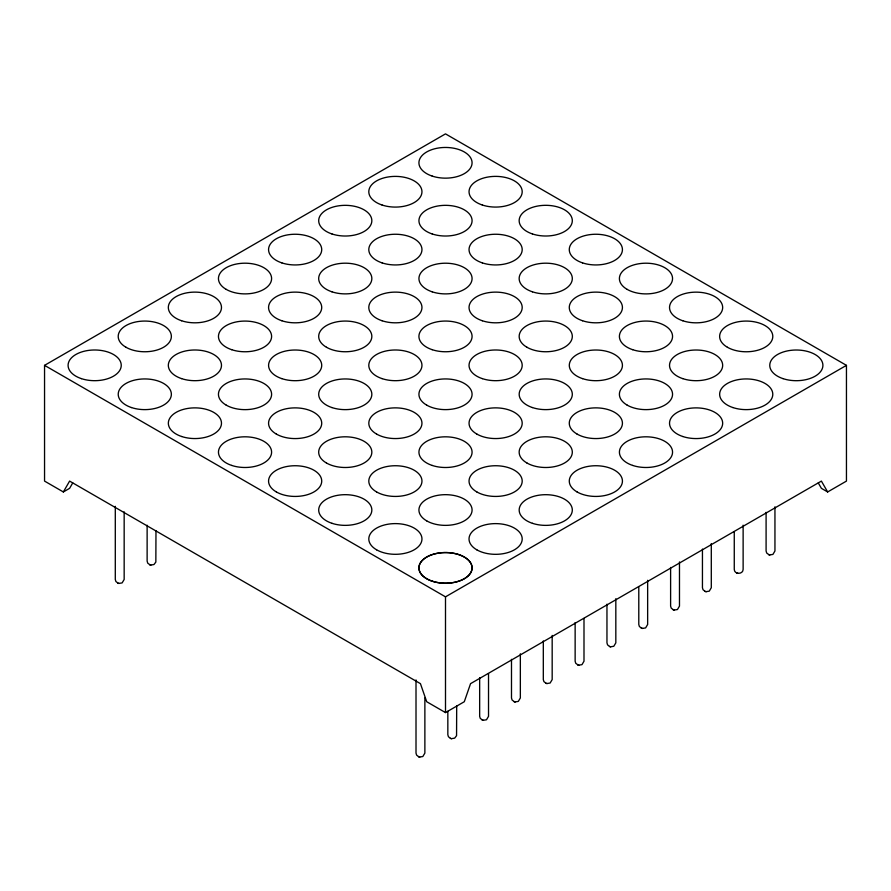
<?xml version="1.0" encoding="UTF-8"?>
<svg xmlns="http://www.w3.org/2000/svg" width="891" height="891" viewBox="0 0 891 891"><rect width="100%" height="100%" fill="white"/><g stroke="black" fill="none" stroke-linecap="round" stroke-linejoin="round"><path stroke-width="1.34" d="M63.35 491.955L69.609 481.095L420.441 683.653L426.7 701.729L445.5 712.588L464.289 701.729L470.559 683.653L821.391 481.095L827.65 491.955L846.45 481.095L846.45 365.355L445.5 133.873L44.55 365.355L44.55 481.095L63.35 491.955L69.609 488.335L72.739 482.911M44.55 365.355L445.5 596.836L846.45 365.355M769.646 554.915L772.92 554.414L774.947 550.983L774.947 506.812M734.262 532.083L734.262 569.36C734.262 574.639 743.116 574.606 743.127 569.36L743.127 525.189M705.995 591.669L709.269 591.156L711.296 587.726L711.296 543.555M150.679 565.05L153.954 564.538L155.847 562.076L155.981 530.746M674.164 610.045L677.438 609.533L679.477 606.103L679.477 561.931M118.848 583.416L122.123 582.914L124.161 579.484L124.161 511.846M642.344 628.411L645.619 627.91L647.646 624.48L647.646 580.308M610.513 646.788L613.788 646.287L615.826 642.857L615.826 598.685M578.693 665.165L581.968 664.653L583.995 661.222L583.995 618.432M546.862 683.542L550.137 683.029L552.175 679.599L552.175 635.428M515.043 701.908L518.317 701.406L520.344 697.976L520.344 653.805M483.212 720.284L486.486 719.783L488.524 716.353L488.524 673.563M451.392 738.661L454.666 738.149L456.56 735.688L456.693 705.739M419.561 757.038L422.835 756.526L424.873 753.095L424.873 697.887M766.093 512.336L766.093 550.983L766.694 553.021L769 554.748M736.746 573.002L738.004 573.347M702.442 549.079L702.442 587.726L703.044 589.764L705.349 591.49M670.611 567.456L670.611 606.103L671.224 608.141L673.518 609.867M638.791 587.214L638.791 624.48L639.393 626.518L641.698 628.244M606.96 604.198L606.96 642.857L607.573 644.895L609.867 646.61M575.14 622.575L575.14 661.222L575.742 663.26L578.047 664.987M147.126 525.222L147.126 561.107L147.728 563.145L150.033 564.872M543.31 640.952L543.31 679.599L543.922 681.637L546.216 683.364M115.295 506.322L115.295 579.484L115.908 581.522L118.202 583.249M511.49 659.329L511.49 697.976L512.091 700.014L514.397 701.74M479.659 677.706L479.659 716.353L480.271 718.391L482.566 720.106M447.839 711.263L447.839 734.719L448.44 736.757L450.746 738.483M416.008 679.944L416.008 753.095L416.62 755.134L418.915 756.86M768.577 554.625L769.835 554.97M704.926 591.379L706.184 591.713M673.095 609.756L674.353 610.09M641.275 628.133L642.534 628.467M609.444 646.498L610.703 646.844M577.624 664.875L578.883 665.209M149.61 564.76L150.869 565.094M545.793 683.252L547.052 683.586M117.779 583.137L119.038 583.471M513.973 701.629L515.232 701.963M482.142 719.995L483.401 720.34M450.323 738.372L451.581 738.706M418.492 756.749L419.75 757.083M827.65 491.955L821.391 488.335L818.261 482.911M445.5 596.836L445.5 712.588M783.044 378.642A26.574 15.347 0 0 0 822.905 365.355A26.574 15.347 0 0 0 783.044 352.068A26.574 15.347 0 0 0 783.044 378.642M732.925 407.566A26.574 15.347 0 0 0 772.787 394.279A26.574 15.347 0 0 0 732.925 380.992A26.574 15.347 0 0 0 732.925 407.566M682.807 436.512A26.574 15.347 0 0 0 722.668 423.225A26.574 15.347 0 0 0 682.807 409.938A26.574 15.347 0 0 0 682.807 436.512M632.688 465.436A26.574 15.347 0 0 0 672.549 452.149A26.574 15.347 0 0 0 632.688 438.862A26.574 15.347 0 0 0 632.688 465.436M577.056 491.932A26.574 15.347 0 0 0 621.528 485.06A26.574 15.347 0 0 0 588.973 466.26A26.574 15.347 0 0 0 577.056 491.932M532.45 523.318A26.574 15.347 0 0 0 572.312 510.031A26.574 15.347 0 0 0 532.45 496.744A26.574 15.347 0 0 0 532.45 523.318M476.819 549.825A26.574 15.347 0 0 0 521.291 542.942A26.574 15.347 0 0 0 488.736 524.142A26.574 15.347 0 0 0 476.819 549.825M432.213 581.177A26.574 15.347 0 0 0 472.074 567.89A26.574 15.347 0 0 0 432.213 554.603A26.574 15.347 0 0 0 432.213 581.177A26.574 15.347 0 0 0 472.074 567.901A26.574 15.347 0 0 0 432.213 554.614A26.574 15.347 0 0 0 432.213 581.199M727.412 347.267A26.574 15.347 0 0 0 771.884 340.395A26.574 15.347 0 0 0 739.33 321.595A26.574 15.347 0 0 0 727.412 347.267M682.807 378.642A26.574 15.347 0 0 0 722.668 365.355A26.574 15.347 0 0 0 682.807 352.068A26.574 15.347 0 0 0 682.807 378.642M627.175 405.127A26.574 15.347 0 0 0 671.647 398.244A26.574 15.347 0 0 0 639.092 379.455A26.574 15.347 0 0 0 627.175 405.127M577.056 434.062A26.574 15.347 0 0 0 621.528 427.179A26.574 15.347 0 0 0 588.973 408.39A26.574 15.347 0 0 0 577.056 434.062M526.937 462.997A26.574 15.347 0 0 0 571.409 456.114A26.574 15.347 0 0 0 538.855 437.325A26.574 15.347 0 0 0 526.937 462.997M476.819 491.932A26.574 15.347 0 0 0 521.291 485.06A26.574 15.347 0 0 0 488.736 466.26A26.574 15.347 0 0 0 476.819 491.932M426.7 520.867A26.574 15.347 0 0 0 471.172 513.996A26.574 15.347 0 0 0 438.617 495.196A26.574 15.347 0 0 0 426.7 520.867M376.581 549.803A26.574 15.347 0 0 0 421.053 542.931A26.574 15.347 0 0 0 388.498 524.131A26.574 15.347 0 0 0 376.581 549.803M682.807 320.771A26.574 15.347 0 0 0 722.668 307.484A26.574 15.347 0 0 0 682.807 294.197A26.574 15.347 0 0 0 682.807 320.771M632.688 349.695A26.574 15.347 0 0 0 672.549 336.408A26.574 15.347 0 0 0 632.688 323.11A26.574 15.347 0 0 0 632.688 349.695M582.569 378.642A26.574 15.347 0 0 0 622.43 365.355A26.574 15.347 0 0 0 582.569 352.068A26.574 15.347 0 0 0 582.569 378.642M532.45 407.566A26.574 15.347 0 0 0 572.312 394.279A26.574 15.347 0 0 0 532.45 380.992A26.574 15.347 0 0 0 532.45 407.566M476.83 434.062A26.574 15.347 0 0 0 521.291 427.179A26.574 15.347 0 0 0 488.736 408.39A26.574 15.347 0 0 0 476.83 434.062M432.213 465.447A26.574 15.347 0 0 0 472.074 452.16A26.574 15.347 0 0 0 432.213 438.873A26.574 15.347 0 0 0 432.213 465.447M376.581 491.932A26.574 15.347 0 0 0 421.053 485.06A26.574 15.347 0 0 0 388.498 466.26A26.574 15.347 0 0 0 376.581 491.932M331.975 523.307A26.574 15.347 0 0 0 371.837 510.02A26.574 15.347 0 0 0 331.975 496.733A26.574 15.347 0 0 0 331.975 523.307M627.175 289.397A26.574 15.347 0 0 0 671.647 282.514A26.574 15.347 0 0 0 639.092 263.725A26.574 15.347 0 0 0 627.175 289.397M582.569 320.76A26.574 15.347 0 0 0 622.43 307.473A26.574 15.347 0 0 0 582.569 294.175A26.574 15.347 0 0 0 582.569 320.76M526.949 347.256A26.574 15.347 0 0 0 571.409 340.373A26.574 15.347 0 0 0 538.855 321.584A26.574 15.347 0 0 0 526.949 347.256M482.332 378.63A26.574 15.347 0 0 0 522.193 365.343A26.574 15.347 0 0 0 482.332 352.045A26.574 15.347 0 0 0 482.332 378.63M426.711 405.127A26.574 15.347 0 0 0 471.172 398.244A26.574 15.347 0 0 0 438.617 379.455A26.574 15.347 0 0 0 426.711 405.127M376.592 434.062A26.574 15.347 0 0 0 421.053 427.179A26.574 15.347 0 0 0 388.498 408.39A26.574 15.347 0 0 0 376.592 434.062M326.462 462.997A26.574 15.347 0 0 0 370.934 456.114A26.574 15.347 0 0 0 338.38 437.325A26.574 15.347 0 0 0 326.462 462.997M276.344 491.932A26.574 15.347 0 0 0 320.816 485.06A26.574 15.347 0 0 0 288.261 466.26A26.574 15.347 0 0 0 276.344 491.932M582.569 262.89A26.574 15.347 0 0 0 622.43 249.591A26.574 15.347 0 0 0 582.569 236.304A26.574 15.347 0 0 0 582.569 262.89M532.45 291.825A26.574 15.347 0 0 0 572.312 278.538A26.574 15.347 0 0 0 532.45 265.24A26.574 15.347 0 0 0 532.45 291.825M482.332 320.76A26.574 15.347 0 0 0 522.193 307.473A26.574 15.347 0 0 0 482.332 294.175A26.574 15.347 0 0 0 482.332 320.76M432.213 349.695A26.574 15.347 0 0 0 472.074 336.408A26.574 15.347 0 0 0 432.213 323.11A26.574 15.347 0 0 0 432.213 349.695M382.094 378.63A26.574 15.347 0 0 0 421.955 365.343A26.574 15.347 0 0 0 382.094 352.045A26.574 15.347 0 0 0 382.094 378.63M331.975 407.577A26.574 15.347 0 0 0 371.837 394.29A26.574 15.347 0 0 0 331.975 381.003A26.574 15.347 0 0 0 331.975 407.577M276.344 434.073A26.574 15.347 0 0 0 320.816 427.201A26.574 15.347 0 0 0 288.261 408.401A26.574 15.347 0 0 0 276.344 434.073M231.738 465.436A26.574 15.347 0 0 0 271.599 452.149A26.574 15.347 0 0 0 231.738 438.862A26.574 15.347 0 0 0 231.738 465.436M532.45 233.954A26.574 15.347 0 0 0 572.312 220.656A26.574 15.347 0 0 0 532.45 207.369A26.574 15.347 0 0 0 532.45 233.954M482.332 262.89A26.574 15.347 0 0 0 522.193 249.591A26.574 15.347 0 0 0 482.332 236.304A26.574 15.347 0 0 0 482.332 262.89M432.213 291.836A26.574 15.347 0 0 0 472.074 278.549A26.574 15.347 0 0 0 432.213 265.262A26.574 15.347 0 0 0 432.213 291.836M382.094 320.76A26.574 15.347 0 0 0 421.955 307.473A26.574 15.347 0 0 0 382.094 294.175A26.574 15.347 0 0 0 382.094 320.76M326.474 347.256A26.574 15.347 0 0 0 370.934 340.373A26.574 15.347 0 0 0 338.38 321.584A26.574 15.347 0 0 0 326.474 347.256M281.857 378.642A26.574 15.347 0 0 0 321.718 365.355A26.574 15.347 0 0 0 281.857 352.068A26.574 15.347 0 0 0 281.857 378.642M226.225 405.138A26.574 15.347 0 0 0 270.697 398.266A26.574 15.347 0 0 0 238.142 379.466A26.574 15.347 0 0 0 226.225 405.138M181.619 436.501A26.574 15.347 0 0 0 221.48 423.214A26.574 15.347 0 0 0 181.619 409.927A26.574 15.347 0 0 0 181.619 436.501M482.332 205.019A26.574 15.347 0 0 0 522.193 191.721A26.574 15.347 0 0 0 482.332 178.434A26.574 15.347 0 0 0 482.332 205.019M432.213 233.965A26.574 15.347 0 0 0 472.074 220.678A26.574 15.347 0 0 0 432.213 207.391A26.574 15.347 0 0 0 432.213 233.965M382.094 262.89A26.574 15.347 0 0 0 421.955 249.591A26.574 15.347 0 0 0 382.094 236.304A26.574 15.347 0 0 0 382.094 262.89M331.975 291.825A26.574 15.347 0 0 0 371.837 278.538A26.574 15.347 0 0 0 331.975 265.24A26.574 15.347 0 0 0 331.975 291.825M281.857 320.76A26.574 15.347 0 0 0 321.718 307.473A26.574 15.347 0 0 0 281.857 294.175A26.574 15.347 0 0 0 281.857 320.76M231.738 349.706A26.574 15.347 0 0 0 271.599 336.419A26.574 15.347 0 0 0 231.738 323.132A26.574 15.347 0 0 0 231.738 349.706M181.619 378.63A26.574 15.347 0 0 0 221.48 365.343A26.574 15.347 0 0 0 181.619 352.045A26.574 15.347 0 0 0 181.619 378.63M131.5 407.566A26.574 15.347 0 0 0 171.362 394.279A26.574 15.347 0 0 0 131.5 380.992A26.574 15.347 0 0 0 131.5 407.566M432.213 176.095A26.574 15.347 0 0 0 472.074 162.808A26.574 15.347 0 0 0 432.213 149.51A26.574 15.347 0 0 0 432.213 176.095M382.094 205.03A26.574 15.347 0 0 0 421.955 191.743A26.574 15.347 0 0 0 382.094 178.445A26.574 15.347 0 0 0 382.094 205.03M331.975 233.965A26.574 15.347 0 0 0 371.837 220.678A26.574 15.347 0 0 0 331.975 207.391A26.574 15.347 0 0 0 331.975 233.965M281.857 262.89A26.574 15.347 0 0 0 321.718 249.591A26.574 15.347 0 0 0 281.857 236.304A26.574 15.347 0 0 0 281.857 262.89M226.225 289.386A26.574 15.347 0 0 0 270.697 282.503A26.574 15.347 0 0 0 238.142 263.714A26.574 15.347 0 0 0 226.225 289.386M181.619 320.76A26.574 15.347 0 0 0 221.48 307.473A26.574 15.347 0 0 0 181.619 294.175A26.574 15.347 0 0 0 181.619 320.76M125.987 347.256A26.574 15.347 0 0 0 170.459 340.373A26.574 15.347 0 0 0 137.905 321.584A26.574 15.347 0 0 0 125.987 347.256M81.382 378.63A26.574 15.347 0 0 0 121.243 365.343A26.574 15.347 0 0 0 81.382 352.045A26.574 15.347 0 0 0 81.382 378.63"/></g></svg>
